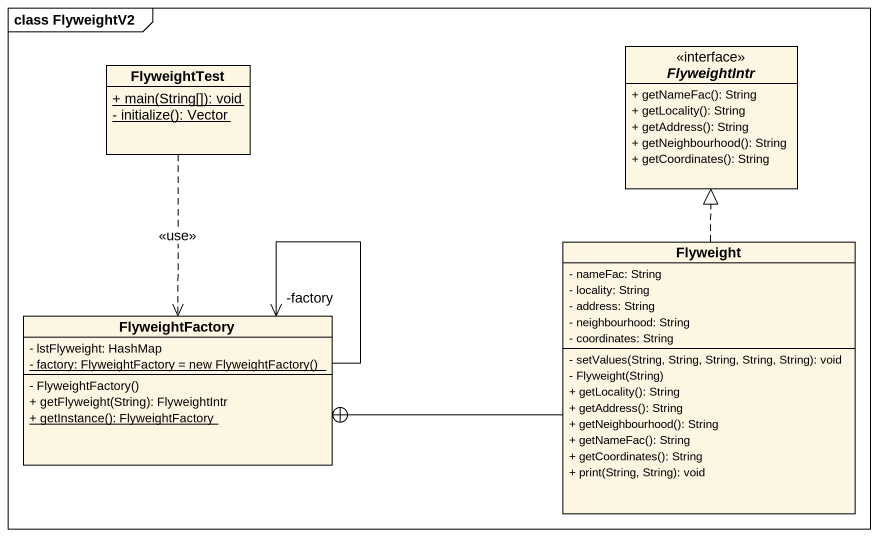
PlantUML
@startuml
mainframe class FlyweightV2
hide circle
hide empty members
skinparam classAttributeIconSize 0
class FlyweightTest {
  {static} + main(String[]): void
  {static} - initialize(): Vector
}
interface FlyweightIntr <<interface>> {
  + getNameFac(): String
  + getLocality(): String
  + getAddress(): String
  + getNeighbourhood(): String
  + getCoordinates(): String
}
class Flyweight {
  - nameFac: String
  - locality: String
  - address: String
  - neighbourhood: String
  - coordinates: String
  - setValues(String, String, String, String, String): void
  - Flyweight(String)
  + getLocality(): String
  + getAddress(): String
  + getNeighbourhood(): String
  + getNameFac(): String
  + getCoordinates(): String
  + print(String, String): void
}
class FlyweightFactory {
  - lstFlyweight: HashMap
  {static} {field} - factory: FlyweightFactory = new FlyweightFactory()
  - FlyweightFactory()
  + getFlyweight(String): FlyweightIntr
  {static} + getInstance(): FlyweightFactory
}
FlyweightTest ..> FlyweightFactory : <<use>>
Flyweight .up.|> FlyweightIntr
Flyweight -left-+ FlyweightFactory
FlyweightFactory --> "-factory" FlyweightFactory
@enduml
